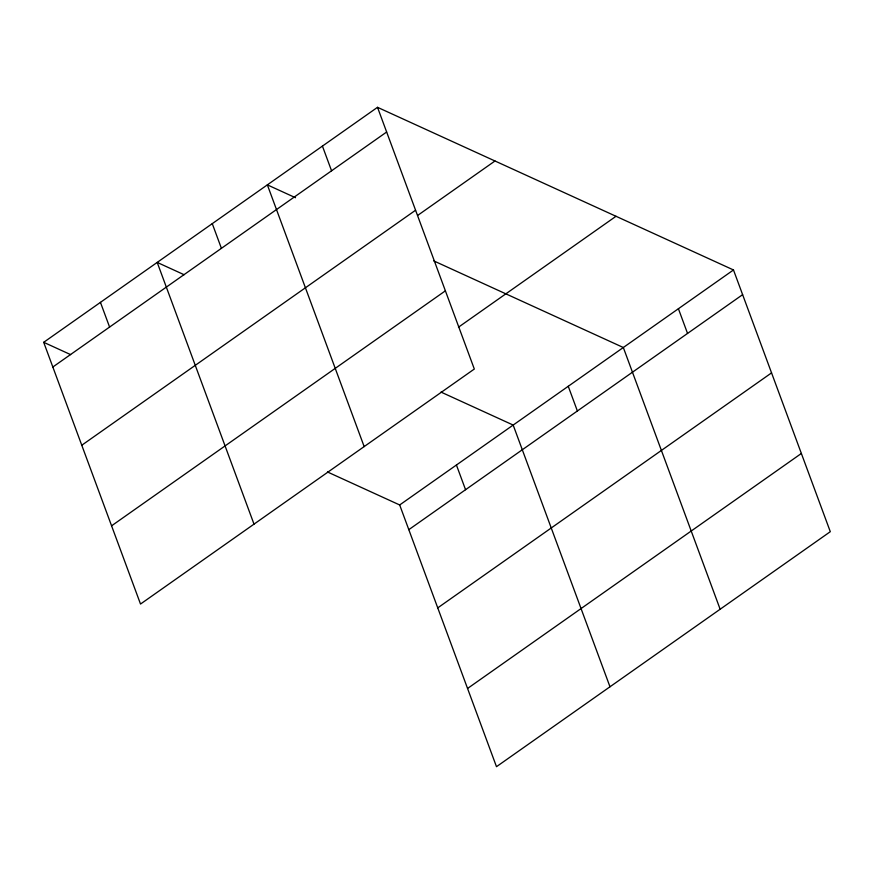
<?xml version="1.0" encoding="UTF-8"?>
<svg xmlns="http://www.w3.org/2000/svg" width="874" height="874" viewBox="0 0 874 874"><rect width="100%" height="100%" fill="white"/><g stroke="black" fill="none" stroke-linecap="round" stroke-linejoin="round"><path stroke-width="1.31" d="M377.513 107.316L474.32 369.036L140.517 604.043L43.7 342.313L377.513 107.316L733.483 269.957L830.3 531.687L496.487 766.684L399.68 504.964L327.477 471.971M52.833 367.014L386.647 132.018M81.774 445.237L415.576 210.23M417.87 215.277L494.979 160.991M111.577 525.82L445.39 290.823M458.489 327.182L616.017 216.282M399.68 504.964L733.483 269.957M408.813 529.655L742.627 294.658M437.743 607.878L771.556 372.881M467.557 688.472L801.371 453.464M295.499 197.721L267.357 184.862L364.163 446.592M433.723 260.878L623.326 347.513L720.143 609.233M184.119 274.72L157.2 262.418L254.006 524.138M440.977 392.076L513.169 425.059L609.986 686.789M43.7 342.313L70.619 354.615M678.41 308.73L687.543 333.431M568.253 386.286L577.386 410.988M456.425 465.012L465.558 489.713M322.43 146.089L331.563 170.791M212.273 223.646L221.406 248.336M100.444 302.36L109.589 327.062"/></g></svg>
